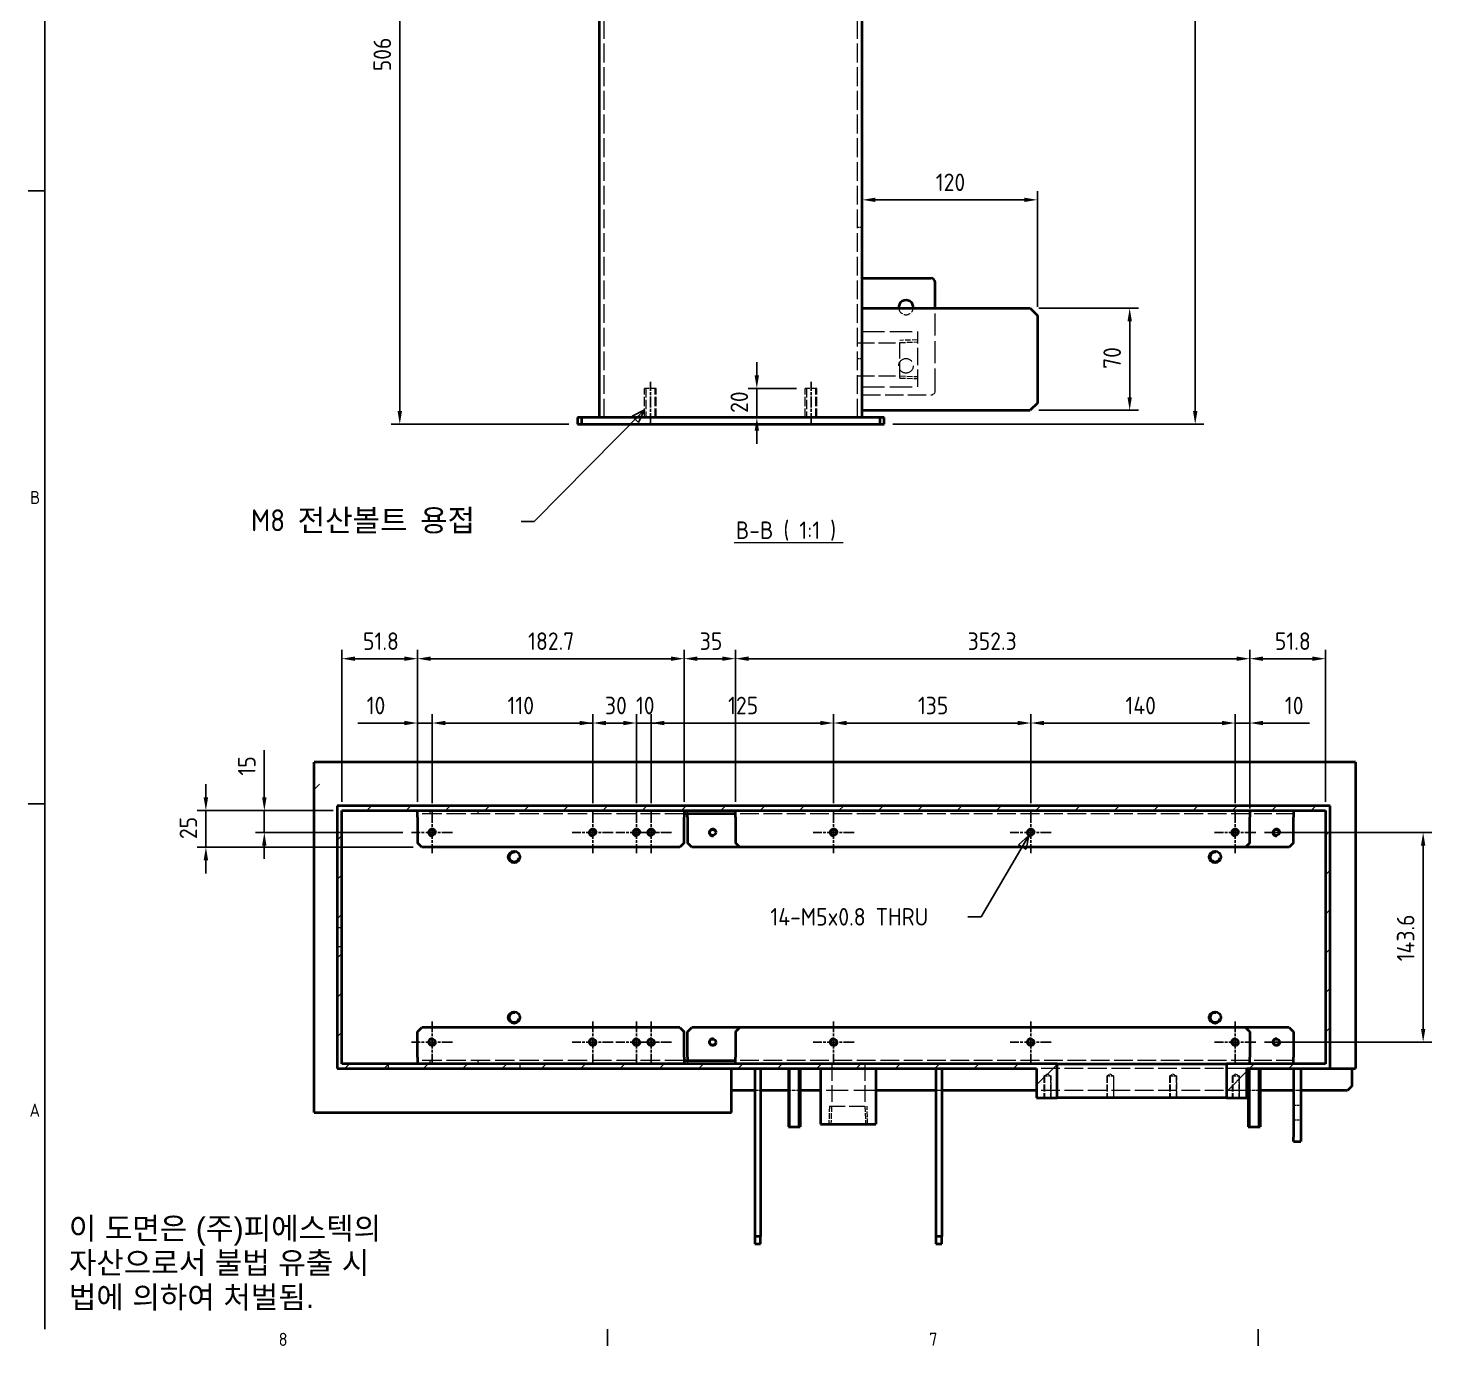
# Model space of a CAD drawing. Header units: millimetres. Extents: x 0 to 3564, y 0 to 2520.
# Drawn here: x 49 to 1010, y 49 to 952 of the extents above; entities that cross this region are included whole.
import ezdxf

# ---------------------------------------------------------------- set-up
doc = ezdxf.new("R2010")
doc.units = ezdxf.units.MM
doc.header["$LTSCALE"] = 6
doc.linetypes.add('CHAIN', pattern=[0.3543, 0.2362, -0.0295, 0.0591, -0.0295])
doc.linetypes.add('DASHED', pattern=[0.2067, 0.1654, -0.0413])
doc.layers.get('0').update_dxf_attribs({"color": 3, "lineweight": 25})
for name, color, linetype, lineweight in [('가려진 것(ISO)', 2, 'DASHED', 18), ('가시적인 것(ISO)', 3, 'Continuous', 40), ('가시적인 좁은 것(ISO)', 3, 'Continuous', 35), ('경계(ISO)', 7, 'Continuous', 25), ('기호(ISO)', 5, 'Continuous', 25), ('중심 표식(ISO)', 1, 'Continuous', 25), ('중심선(ISO)', 1, 'Continuous', 25), ('치수(ISO)', 2, 'Continuous', 25), ('해치(ISO)', 7, 'Continuous', 18)]:
    doc.layers.add(name, color=color, linetype=linetype, lineweight=lineweight)
doc.styles.add('문자 텍스트_PSTEK_POSCO', font='isocp.shx')
doc.styles.add('치수 텍스트_PSTEK_POSCO', font='isocp.shx')
doc.styles.add('텍스트 스타일520', font='isocp.shx')
doc.dimstyles.new('치수_PSTEK_POSCO', dxfattribs={"dimscale": 6, "dimtxt": 2, "dimasz": 1.5, "dimexe": 1, "dimexo": 1, "dimgap": 1, "dimtad": 1, "dimrnd": 1e-08, "dimdsep": 46, "dimtxsty": '치수 텍스트_PSTEK_POSCO', "dimcen": 0.09, "dimdle": 10, "dimclrd": 7, "dimclre": 7, "dimclrt": 2, "dimadec": 1, "dimazin": 2, "dimtfac": 1, "dimtmove": 0, "dimatfit": 3, "dimldrblk": 'Filled-2', "dimfxl": 0, "dimtolj": 1, "dimlwd": -1, "dimlwe": -1, "dimarcsym": 0})
doc.dimstyles.new('치수_PSTEK_POSCO$7', dxfattribs={"dimscale": 6, "dimtxt": 2, "dimasz": 1.5, "dimexe": 1, "dimexo": 1, "dimgap": 1, "dimtad": 1, "dimrnd": 1e-08, "dimdsep": 46, "dimtxsty": '치수 텍스트_PSTEK_POSCO', "dimcen": 0.09, "dimdle": 10, "dimclrd": 7, "dimclre": 7, "dimclrt": 2, "dimadec": 1, "dimazin": 2, "dimtfac": 1, "dimtmove": 0, "dimatfit": 3, "dimldrblk": 'Filled-2', "dimfxl": 0, "dimtolj": 1, "dimlwd": -1, "dimlwe": -1, "dimarcsym": 0})

# ---------------------------------------------------------------- blocks, each defined once
blk = doc.blocks.new('경계 Default Border')
at = {"layer": '경계(ISO)'}
for p, q in [((10, 140), (8.1, 140)), ((10, 70), (8.1, 70)), ((74.25, 10), (74.25, 8.1)), ((148.5, 10), (148.5, 8.1))]:
    blk.add_line(p, q, dxfattribs=at)
at = {"layer": '경계(ISO)', "flags": 128}
blk.add_lwpolyline([(10, 10), (10, 410)], dxfattribs=at)
at = {"layer": '경계(ISO)', "color": 2, "char_height": 1.5, "attachment_point": 7, "style": '문자 텍스트_PSTEK_POSCO'}
for s, insert in [('B', (8.34, 104.24)), ('A', (8.26, 34.25)), ('8', (36.7, 8.09)), ('7', (110.95, 8.1))]:
    blk.add_mtext(s, dxfattribs=dict(at, insert=insert))
blk = doc.blocks.new('*D54')
at = {"layer": 'Defpoints', "color": 0}
for p in [(619.85, 833.88), (739.85, 833.88), (739.85, 754.65)]:
    blk.add_point(p, dxfattribs=at)
at = {"layer": '치수(ISO)', "color": 7}
for p, q in [((739.85, 760.65), (739.85, 839.88)), ((628.85, 833.88), (730.85, 833.88))]:
    blk.add_line(p, q, dxfattribs=at)
for points in [[(628.85, 835.38), (628.85, 832.38), (619.85, 833.88)], [(730.85, 835.38), (730.85, 832.38), (739.85, 833.88)]]:
    blk.add_solid(points, dxfattribs=at)
at = {"layer": '치수(ISO)', "color": 2, "insert": (670.24, 845.89), "char_height": 12, "attachment_point": 4, "style": '치수 텍스트_PSTEK_POSCO'}
blk.add_mtext('\\A1;120', dxfattribs=at)
blk = doc.blocks.new('Filled-2')
at = {"color": 0}
for p, q in [((0, 0), (-1, 0.33)), ((-1, 0.33), (-1, -0.33)), ((-1, 0), (0, 0)), ((-1, -0.33), (0, 0))]:
    blk.add_line(p, q, dxfattribs=at)
at = {"color": 0, "flags": 128}
blk.add_lwpolyline([(-1, -0.33), (0, 0)], dxfattribs=at)
at = {"color": 0}
blk.add_solid([(-1, -0.33), (0, 0), (-1, 0.33), (-1, -0.33)], dxfattribs=at)
blk = doc.blocks.new('*D55')
at = {"layer": 'Defpoints', "color": 0}
for p in [(734.85, 759.65), (734.85, 689.65), (803.04, 689.65)]:
    blk.add_point(p, dxfattribs=at)
at = {"layer": '치수(ISO)', "color": 7}
for p, q in [((740.85, 759.65), (809.04, 759.65)), ((803.04, 750.65), (803.04, 698.65)), ((740.85, 689.65), (809.04, 689.65))]:
    blk.add_line(p, q, dxfattribs=at)
for points in [[(801.54, 750.65), (804.54, 750.65), (803.04, 759.65)], [(801.54, 698.65), (804.54, 698.65), (803.04, 689.65)]]:
    blk.add_solid(points, dxfattribs=at)
at = {"layer": '치수(ISO)', "color": 2, "insert": (791.04, 718.04), "char_height": 12, "attachment_point": 4, "rotation": 90, "style": '치수 텍스트_PSTEK_POSCO'}
blk.add_mtext('\\A1;70', dxfattribs=at)
blk = doc.blocks.new('*D87')
at = {"layer": 'Defpoints', "color": 0}
for p in [(649.85, 1690.15), (847.92, 1690.15), (634.85, 680.15)]:
    blk.add_point(p, dxfattribs=at)
at = {"layer": '치수(ISO)', "color": 7}
for p, q in [((655.85, 1690.15), (853.92, 1690.15)), ((847.92, 689.15), (847.92, 1681.15)), ((640.85, 680.15), (853.92, 680.15))]:
    blk.add_line(p, q, dxfattribs=at)
for points in [[(846.42, 1681.15), (849.42, 1681.15), (847.92, 1690.15)], [(846.42, 689.15), (849.42, 689.15), (847.92, 680.15)]]:
    blk.add_solid(points, dxfattribs=at)
at = {"layer": '치수(ISO)', "color": 2, "insert": (835.92, 1172.54), "char_height": 12, "attachment_point": 4, "rotation": 90, "style": '치수 텍스트_PSTEK_POSCO'}
blk.add_mtext('\\A1;1010', dxfattribs=at)
blk = doc.blocks.new('*D109')
at = {"layer": 'Defpoints', "color": 0}
for p in [(303.16, 1186.15), (409.85, 1186.15), (424.85, 680.15)]:
    blk.add_point(p, dxfattribs=at)
at = {"layer": '치수(ISO)', "color": 7}
for p, q in [((403.85, 1186.15), (297.16, 1186.15)), ((303.16, 689.15), (303.16, 1177.15)), ((418.85, 680.15), (297.16, 680.15))]:
    blk.add_line(p, q, dxfattribs=at)
for points in [[(301.66, 1177.15), (304.66, 1177.15), (303.16, 1186.15)], [(301.66, 689.15), (304.66, 689.15), (303.16, 680.15)]]:
    blk.add_solid(points, dxfattribs=at)
at = {"layer": '치수(ISO)', "color": 2, "insert": (291.16, 921.99), "char_height": 12, "attachment_point": 4, "rotation": 90, "style": '치수 텍스트_PSTEK_POSCO'}
blk.add_mtext('\\A1;506', dxfattribs=at)
blk = doc.blocks.new('*D118')
at = {"layer": 'Defpoints', "color": 0}
for p in [(315.29, 519.46), (263.49, 415.37), (315.29, 415.37)]:
    blk.add_point(p, dxfattribs=at)
at = {"layer": '치수(ISO)', "color": 7}
for p, q in [((263.49, 421.37), (263.49, 525.46)), ((272.49, 519.46), (306.29, 519.46)), ((315.29, 421.37), (315.29, 525.46))]:
    blk.add_line(p, q, dxfattribs=at)
for points in [[(272.49, 520.96), (272.49, 517.96), (263.49, 519.46)], [(306.29, 520.96), (306.29, 517.96), (315.29, 519.46)]]:
    blk.add_solid(points, dxfattribs=at)
at = {"layer": '치수(ISO)', "color": 2, "insert": (277.99, 531.46), "char_height": 12, "attachment_point": 4, "style": '치수 텍스트_PSTEK_POSCO'}
blk.add_mtext('\\A1;51.8', dxfattribs=at)
blk = doc.blocks.new('*D119')
at = {"layer": 'Defpoints', "color": 0}
for p in [(325.29, 475.37), (315.29, 415.37), (325.29, 414.44)]:
    blk.add_point(p, dxfattribs=at)
at = {"layer": '치수(ISO)', "color": 7}
for p, q in [((315.29, 421.37), (315.29, 481.37)), ((325.29, 420.44), (325.29, 481.37)), ((306.29, 475.37), (274.48, 475.37)), ((325.29, 475.37), (315.29, 475.37)), ((334.29, 475.37), (343.29, 475.37))]:
    blk.add_line(p, q, dxfattribs=at)
for points in [[(306.29, 476.87), (306.29, 473.87), (315.29, 475.37)], [(334.29, 476.87), (334.29, 473.87), (325.29, 475.37)]]:
    blk.add_solid(points, dxfattribs=at)
at = {"layer": '치수(ISO)', "color": 2, "insert": (280.48, 487.37), "char_height": 12, "attachment_point": 4, "style": '치수 텍스트_PSTEK_POSCO'}
blk.add_mtext('\\A1;10', dxfattribs=at)
blk = doc.blocks.new('*D120')
at = {"layer": 'Defpoints', "color": 0}
for p in [(435.29, 475.37), (325.29, 414.44), (435.29, 414.44)]:
    blk.add_point(p, dxfattribs=at)
at = {"layer": '치수(ISO)', "color": 7}
for p, q in [((325.29, 420.44), (325.29, 481.37)), ((435.29, 420.44), (435.29, 481.37)), ((334.29, 475.37), (426.29, 475.37))]:
    blk.add_line(p, q, dxfattribs=at)
for points in [[(334.29, 476.87), (334.29, 473.87), (325.29, 475.37)], [(426.29, 476.87), (426.29, 473.87), (435.29, 475.37)]]:
    blk.add_solid(points, dxfattribs=at)
at = {"layer": '치수(ISO)', "color": 2, "insert": (376.94, 487.37), "char_height": 12, "attachment_point": 4, "style": '치수 텍스트_PSTEK_POSCO'}
blk.add_mtext('\\A1;110', dxfattribs=at)
blk = doc.blocks.new('*D121')
at = {"layer": 'Defpoints', "color": 0}
for p in [(465.29, 475.37), (435.29, 414.44), (465.29, 414.44)]:
    blk.add_point(p, dxfattribs=at)
at = {"layer": '치수(ISO)', "color": 7}
for p, q in [((435.29, 420.44), (435.29, 481.37)), ((465.29, 420.44), (465.29, 481.37)), ((426.29, 475.37), (417.29, 475.37)), ((435.29, 475.37), (426.29, 475.37)), ((444.29, 475.37), (453.29, 475.37)), ((456.29, 475.37), (447.29, 475.37)), ((465.29, 475.37), (474.29, 475.37)), ((474.29, 475.37), (483.29, 475.37))]:
    blk.add_line(p, q, dxfattribs=at)
for points in [[(444.29, 476.87), (444.29, 473.87), (435.29, 475.37)], [(456.29, 476.87), (456.29, 473.87), (465.29, 475.37)]]:
    blk.add_solid(points, dxfattribs=at)
at = {"layer": '치수(ISO)', "color": 2, "insert": (443.68, 487.37), "char_height": 12, "attachment_point": 4, "style": '치수 텍스트_PSTEK_POSCO'}
blk.add_mtext('\\A1;30', dxfattribs=at)
blk = doc.blocks.new('*D122')
at = {"layer": 'Defpoints', "color": 0}
for p in [(475.29, 475.37), (465.29, 414.44), (475.29, 414.44)]:
    blk.add_point(p, dxfattribs=at)
at = {"layer": '치수(ISO)', "color": 7}
for p, q in [((465.29, 420.44), (465.29, 481.37)), ((475.29, 420.44), (475.29, 481.37)), ((456.29, 475.37), (447.29, 475.37)), ((465.29, 475.37), (475.29, 475.37)), ((484.29, 475.37), (493.29, 475.37))]:
    blk.add_line(p, q, dxfattribs=at)
for points in [[(456.29, 476.87), (456.29, 473.87), (465.29, 475.37)], [(484.29, 476.87), (484.29, 473.87), (475.29, 475.37)]]:
    blk.add_solid(points, dxfattribs=at)
at = {"layer": '치수(ISO)', "color": 2, "insert": (464.88, 487.37), "char_height": 12, "attachment_point": 4, "style": '치수 텍스트_PSTEK_POSCO'}
blk.add_mtext('\\A1;10', dxfattribs=at)
blk = doc.blocks.new('*D123')
at = {"layer": 'Defpoints', "color": 0}
for p in [(600.29, 475.37), (475.29, 414.44), (600.29, 414.44)]:
    blk.add_point(p, dxfattribs=at)
at = {"layer": '치수(ISO)', "color": 7}
for p, q in [((475.29, 420.44), (475.29, 481.37)), ((600.29, 420.44), (600.29, 481.37)), ((484.29, 475.37), (591.29, 475.37))]:
    blk.add_line(p, q, dxfattribs=at)
for points in [[(484.29, 476.87), (484.29, 473.87), (475.29, 475.37)], [(591.29, 476.87), (591.29, 473.87), (600.29, 475.37)]]:
    blk.add_solid(points, dxfattribs=at)
at = {"layer": '치수(ISO)', "color": 2, "insert": (528, 487.38), "char_height": 12, "attachment_point": 4, "style": '치수 텍스트_PSTEK_POSCO'}
blk.add_mtext('\\A1;125', dxfattribs=at)
blk = doc.blocks.new('*D124')
at = {"layer": 'Defpoints', "color": 0}
for p in [(735.29, 475.37), (600.29, 414.44), (735.29, 414.44)]:
    blk.add_point(p, dxfattribs=at)
at = {"layer": '치수(ISO)', "color": 7}
for p, q in [((600.29, 420.44), (600.29, 481.37)), ((735.29, 420.44), (735.29, 481.37)), ((609.29, 475.37), (726.29, 475.37))]:
    blk.add_line(p, q, dxfattribs=at)
for points in [[(609.29, 476.87), (609.29, 473.87), (600.29, 475.37)], [(726.29, 476.87), (726.29, 473.87), (735.29, 475.37)]]:
    blk.add_solid(points, dxfattribs=at)
at = {"layer": '치수(ISO)', "color": 2, "insert": (658, 487.37), "char_height": 12, "attachment_point": 4, "style": '치수 텍스트_PSTEK_POSCO'}
blk.add_mtext('\\A1;135', dxfattribs=at)
blk = doc.blocks.new('*D125')
at = {"layer": 'Defpoints', "color": 0}
for p in [(875.29, 475.37), (735.29, 414.44), (875.29, 414.44)]:
    blk.add_point(p, dxfattribs=at)
at = {"layer": '치수(ISO)', "color": 7}
for p, q in [((735.29, 420.44), (735.29, 481.37)), ((875.29, 420.44), (875.29, 481.37)), ((744.29, 475.37), (866.29, 475.37))]:
    blk.add_line(p, q, dxfattribs=at)
for points in [[(744.29, 476.87), (744.29, 473.87), (735.29, 475.37)], [(866.29, 476.87), (866.29, 473.87), (875.29, 475.37)]]:
    blk.add_solid(points, dxfattribs=at)
at = {"layer": '치수(ISO)', "color": 2, "insert": (800.14, 487.37), "char_height": 12, "attachment_point": 4, "style": '치수 텍스트_PSTEK_POSCO'}
blk.add_mtext('\\A1;140', dxfattribs=at)
blk = doc.blocks.new('*D126')
at = {"layer": 'Defpoints', "color": 0}
for p in [(885.29, 475.37), (875.29, 414.44), (885.29, 410.77)]:
    blk.add_point(p, dxfattribs=at)
at = {"layer": '치수(ISO)', "color": 7}
for p, q in [((875.29, 420.44), (875.29, 481.37)), ((885.29, 416.77), (885.29, 481.37)), ((866.29, 475.37), (857.29, 475.37)), ((875.29, 475.37), (885.29, 475.37)), ((894.29, 475.37), (926.1, 475.37))]:
    blk.add_line(p, q, dxfattribs=at)
for points in [[(866.29, 476.87), (866.29, 473.87), (875.29, 475.37)], [(894.29, 476.87), (894.29, 473.87), (885.29, 475.37)]]:
    blk.add_solid(points, dxfattribs=at)
at = {"layer": '치수(ISO)', "color": 2, "insert": (909.29, 487.37), "char_height": 12, "attachment_point": 4, "style": '치수 텍스트_PSTEK_POSCO'}
blk.add_mtext('\\A1;10', dxfattribs=at)
blk = doc.blocks.new('*D127')
at = {"layer": 'Defpoints', "color": 0}
for p in [(937.09, 519.46), (937.09, 415.37), (885.29, 410.77)]:
    blk.add_point(p, dxfattribs=at)
at = {"layer": '치수(ISO)', "color": 7}
for p, q in [((885.29, 416.77), (885.29, 525.46)), ((894.29, 519.46), (928.09, 519.46)), ((937.09, 421.37), (937.09, 525.46))]:
    blk.add_line(p, q, dxfattribs=at)
for points in [[(894.29, 520.96), (894.29, 517.96), (885.29, 519.46)], [(928.09, 520.96), (928.09, 517.96), (937.09, 519.46)]]:
    blk.add_solid(points, dxfattribs=at)
at = {"layer": '치수(ISO)', "color": 2, "insert": (902.48, 531.46), "char_height": 12, "attachment_point": 4, "style": '치수 텍스트_PSTEK_POSCO'}
blk.add_mtext('\\A1;51.8', dxfattribs=at)
blk = doc.blocks.new('*D128')
at = {"layer": 'Defpoints', "color": 0}
for p in [(263.49, 415.37), (210.39, 400.37), (311.22, 400.37)]:
    blk.add_point(p, dxfattribs=at)
at = {"layer": '치수(ISO)', "color": 7}
for p, q in [((210.39, 424.37), (210.39, 456.67)), ((257.49, 415.37), (204.39, 415.37)), ((210.39, 400.37), (210.39, 415.37)), ((305.22, 400.37), (204.39, 400.37)), ((210.39, 391.37), (210.39, 382.37))]:
    blk.add_line(p, q, dxfattribs=at)
for points in [[(208.89, 424.37), (211.89, 424.37), (210.39, 415.37)], [(208.89, 391.37), (211.89, 391.37), (210.39, 400.37)]]:
    blk.add_solid(points, dxfattribs=at)
at = {"layer": '치수(ISO)', "color": 2, "insert": (198.39, 439.37), "char_height": 12, "attachment_point": 4, "rotation": 90, "style": '치수 텍스트_PSTEK_POSCO'}
blk.add_mtext('\\A1;15', dxfattribs=at)
blk = doc.blocks.new('*D129')
at = {"layer": 'Defpoints', "color": 0}
for p in [(263.49, 415.37), (170.37, 390.37), (318.29, 390.37)]:
    blk.add_point(p, dxfattribs=at)
at = {"layer": '치수(ISO)', "color": 7}
for p, q in [((170.37, 424.37), (170.37, 433.37)), ((257.49, 415.37), (164.37, 415.37)), ((170.37, 415.37), (170.37, 390.37)), ((312.29, 390.37), (164.37, 390.37)), ((170.37, 381.37), (170.37, 372.37))]:
    blk.add_line(p, q, dxfattribs=at)
for points in [[(168.87, 424.37), (171.87, 424.37), (170.37, 415.37)], [(168.87, 381.37), (171.87, 381.37), (170.37, 390.37)]]:
    blk.add_solid(points, dxfattribs=at)
at = {"layer": '치수(ISO)', "color": 2, "insert": (158.37, 395.87), "char_height": 12, "attachment_point": 4, "rotation": 90, "style": '치수 텍스트_PSTEK_POSCO'}
blk.add_mtext('\\A1;25', dxfattribs=at)
blk = doc.blocks.new('*D135')
at = {"layer": 'Defpoints', "color": 0}
for p in [(547.68, 704.65), (580.85, 704.65), (580.85, 684.65)]:
    blk.add_point(p, dxfattribs=at)
at = {"layer": '치수(ISO)', "color": 7}
for p, q in [((547.68, 713.65), (547.68, 722.65)), ((574.85, 704.65), (541.68, 704.65)), ((547.68, 684.65), (547.68, 704.65)), ((574.85, 684.65), (541.68, 684.65)), ((547.68, 675.65), (547.68, 666.65))]:
    blk.add_line(p, q, dxfattribs=at)
for points in [[(546.18, 713.65), (549.18, 713.65), (547.68, 704.65)], [(546.18, 675.65), (549.18, 675.65), (547.68, 684.65)]]:
    blk.add_solid(points, dxfattribs=at)
at = {"layer": '치수(ISO)', "color": 2, "insert": (535.68, 687.89), "char_height": 12, "attachment_point": 4, "rotation": 90, "style": '치수 텍스트_PSTEK_POSCO'}
blk.add_mtext('\\A1;20', dxfattribs=at)
blk = doc.blocks.new('*D154')
at = {"layer": 'Defpoints', "color": 0}
for p in [(497.99, 519.46), (315.29, 415.37), (497.99, 415.37)]:
    blk.add_point(p, dxfattribs=at)
at = {"layer": '치수(ISO)', "color": 7}
for p, q in [((315.29, 421.37), (315.29, 525.46)), ((324.29, 519.46), (488.99, 519.46)), ((497.99, 421.37), (497.99, 525.46))]:
    blk.add_line(p, q, dxfattribs=at)
for points in [[(324.29, 520.96), (324.29, 517.96), (315.29, 519.46)], [(488.99, 520.96), (488.99, 517.96), (497.99, 519.46)]]:
    blk.add_solid(points, dxfattribs=at)
at = {"layer": '치수(ISO)', "color": 2, "insert": (391.04, 531.46), "char_height": 12, "attachment_point": 4, "style": '치수 텍스트_PSTEK_POSCO'}
blk.add_mtext('\\A1;182.7', dxfattribs=at)
blk = doc.blocks.new('*D155')
at = {"layer": 'Defpoints', "color": 0}
for p in [(532.99, 519.46), (497.99, 415.37), (532.99, 415.37)]:
    blk.add_point(p, dxfattribs=at)
at = {"layer": '치수(ISO)', "color": 7}
for p, q in [((497.99, 421.37), (497.99, 525.46)), ((506.99, 519.46), (523.99, 519.46)), ((532.99, 421.37), (532.99, 525.46))]:
    blk.add_line(p, q, dxfattribs=at)
for points in [[(506.99, 520.96), (506.99, 517.96), (497.99, 519.46)], [(523.99, 520.96), (523.99, 517.96), (532.99, 519.46)]]:
    blk.add_solid(points, dxfattribs=at)
at = {"layer": '치수(ISO)', "color": 2, "insert": (508.64, 531.46), "char_height": 12, "attachment_point": 4, "style": '치수 텍스트_PSTEK_POSCO'}
blk.add_mtext('\\A1;35', dxfattribs=at)
blk = doc.blocks.new('*D156')
at = {"layer": 'Defpoints', "color": 0}
for p in [(885.29, 519.46), (532.99, 415.37), (885.29, 415.37)]:
    blk.add_point(p, dxfattribs=at)
at = {"layer": '치수(ISO)', "color": 7}
for p, q in [((532.99, 421.37), (532.99, 525.46)), ((541.99, 519.46), (876.29, 519.46)), ((885.29, 421.37), (885.29, 525.46))]:
    blk.add_line(p, q, dxfattribs=at)
for points in [[(541.99, 520.96), (541.99, 517.96), (532.99, 519.46)], [(876.29, 520.96), (876.29, 517.96), (885.29, 519.46)]]:
    blk.add_solid(points, dxfattribs=at)
at = {"layer": '치수(ISO)', "color": 2, "insert": (692.09, 531.46), "char_height": 12, "attachment_point": 4, "style": '치수 텍스트_PSTEK_POSCO'}
blk.add_mtext('\\A1;352.3', dxfattribs=at)
blk = doc.blocks.new('*D157')
at = {"layer": 'Defpoints', "color": 0}
for p in [(889.35, 400.37), (889.35, 256.77), (1004.02, 256.77)]:
    blk.add_point(p, dxfattribs=at)
at = {"layer": '치수(ISO)', "color": 7}
for p, q in [((895.35, 400.37), (1010.02, 400.37)), ((1004.02, 391.37), (1004.02, 265.77)), ((895.35, 256.77), (1010.02, 256.77))]:
    blk.add_line(p, q, dxfattribs=at)
for points in [[(1002.52, 391.37), (1005.52, 391.37), (1004.02, 400.37)], [(1002.52, 265.77), (1005.52, 265.77), (1004.02, 256.77)]]:
    blk.add_solid(points, dxfattribs=at)
at = {"layer": '치수(ISO)', "color": 2, "insert": (992.02, 312.08), "char_height": 12, "attachment_point": 4, "rotation": 90, "style": '치수 텍스트_PSTEK_POSCO'}
blk.add_mtext('\\A1;143.6', dxfattribs=at)

msp = doc.modelspace()

# ---------------------------------------------------------------- hatches: boundary and pattern name
at = {"layer": '해치(ISO)'}
h = msp.add_hatch(dxfattribs=at)
h.set_pattern_fill('ANSI31', color=256, scale=152.4, style=0)
h.set_pattern_definition([(45, (0, 0), (-13.4704, 13.4704), [])])
h.paths.add_polyline_path([(940.2873, 418.5741), (260.2873, 418.5741), (260.2873, 238.5741), (739.2873, 238.5741), (739.2873, 218.5741), (753.2873, 218.5741), (753.2873, 241.7741), (263.4873, 241.7741), (263.4873, 415.3741), (937.0873, 415.3741), (937.0873, 241.7741), (869.2873, 241.7741), (869.2873, 218.5741), (883.2873, 218.5741), (883.2873, 238.5741), (940.2873, 238.5741)])

# ---------------------------------------------------------------- linework, layer by layer
at = {"layer": '가려진 것(ISO)', "ltscale": 13.076715}
for p, q in [((443.0468, 684.6457), (443.0468, 1690.1457)), ((616.6468, 684.6457), (616.6468, 1690.1457))]:
    msp.add_line(p, q, dxfattribs=at)
at = {"layer": '가려진 것(ISO)', "ltscale": 1.015738}
for p, q in [((616.6468, 815.1457), (619.8468, 815.1457)), ((616.6468, 725.1457), (619.8468, 725.1457)), ((263.4873, 335.0741), (260.2873, 335.0741)), ((263.4873, 322.0741), (260.2873, 322.0741)), ((295.2873, 241.7741), (295.2873, 238.5741)), ((385.2873, 241.7741), (385.2873, 238.5741))]:
    msp.add_line(p, q, dxfattribs=at)
at = {"layer": '가려진 것(ISO)', "ltscale": 15.185722}
msp.add_line((669.8468, 703.1457), (669.8468, 759.6457), dxfattribs=at)
at = {"layer": '가려진 것(ISO)', "ltscale": 15.320109}
for p, q in [((619.8468, 743.6457), (657.8468, 743.6457)), ((619.8468, 705.6457), (657.8468, 705.6457)), ((629.2873, 223.5741), (591.2873, 223.5741))]:
    msp.add_line(p, q, dxfattribs=at)
at = {"layer": '가려진 것(ISO)', "ltscale": 12.032386}
msp.add_line((657.8468, 705.6457), (657.8468, 743.6457), dxfattribs=at)
at = {"layer": '가려진 것(ISO)', "ltscale": 11.675536}
for p, q in [((616.6468, 735.9612), (645.6068, 735.9612)), ((616.6468, 713.3302), (645.6068, 713.3302)), ((598.9718, 241.7741), (598.9718, 212.8141)), ((621.6028, 241.7741), (621.6028, 212.8141))]:
    msp.add_line(p, q, dxfattribs=at)
at = {"layer": '가려진 것(ISO)', "ltscale": 3.887378}
for p, q in [((657.8468, 737.9308), (645.6068, 737.5483)), ((645.6068, 736.0962), (657.8468, 736.4787)), ((645.6068, 713.1952), (657.8468, 712.8127)), ((645.6068, 711.7431), (657.8468, 711.3606)), ((597.3847, 212.8141), (597.0022, 200.5741)), ((598.8368, 212.8141), (598.4543, 200.5741)), ((621.7378, 212.8141), (622.1203, 200.5741)), ((623.5724, 200.5741), (623.1899, 212.8141))]:
    msp.add_line(p, q, dxfattribs=at)
at = {"layer": '가려진 것(ISO)', "ltscale": 10.894704}
for p, q in [((645.6068, 711.7431), (645.6068, 737.5483)), ((597.3847, 212.8141), (623.1899, 212.8141))]:
    msp.add_line(p, q, dxfattribs=at)
at = {"layer": '가려진 것(ISO)', "ltscale": 3.989087}
for p, q in [((478.8468, 704.6457), (470.8468, 704.6457)), ((588.8468, 704.6457), (580.8468, 704.6457))]:
    msp.add_line(p, q, dxfattribs=at)
at = {"layer": '가려진 것(ISO)', "ltscale": 6.348889}
for p, q in [((470.8468, 684.6457), (470.8468, 704.6457)), ((471.5908, 704.6457), (471.5908, 684.6457)), ((478.1028, 684.6457), (478.1028, 704.6457)), ((478.8468, 684.6457), (478.8468, 704.6457)), ((580.8468, 684.6457), (580.8468, 704.6457)), ((581.5908, 704.6457), (581.5908, 684.6457)), ((588.1028, 684.6457), (588.1028, 704.6457)), ((588.8468, 684.6457), (588.8468, 704.6457))]:
    msp.add_line(p, q, dxfattribs=at)
at = {"layer": '가려진 것(ISO)', "ltscale": 12.632371}
msp.add_line((619.8468, 700.1457), (666.8468, 700.1457), dxfattribs=at)
at = {"layer": '가려진 것(ISO)', "ltscale": 1.346724}
msp.add_line((245.2873, 430.5741), (248.2873, 433.5741), dxfattribs=at)
at = {"layer": '가려진 것(ISO)', "ltscale": 0.730034}
for p, q in [((323.674, 415.3741), (323.674, 413.0741)), ((356.9005, 413.0741), (356.9005, 415.3741)), ((323.674, 244.0741), (323.674, 241.7741)), ((356.9005, 241.7741), (356.9005, 244.0741))]:
    msp.add_line(p, q, dxfattribs=at)
at = {"layer": '가려진 것(ISO)', "ltscale": 1.529088}
for p, q in [((500.2873, 413.0741), (500.2873, 415.3741)), ((500.2873, 244.0741), (500.2873, 241.7741))]:
    msp.add_line(p, q, dxfattribs=at)
at = {"layer": '가려진 것(ISO)', "ltscale": 13.392268}
for p, q in [((497.9873, 413.0741), (315.2873, 413.0741)), ((497.9873, 244.0741), (315.2873, 244.0741))]:
    msp.add_line(p, q, dxfattribs=at)
at = {"layer": '가려진 것(ISO)', "ltscale": 12.91214}
for p, q in [((885.2873, 413.0741), (532.9873, 413.0741)), ((885.2873, 244.0741), (532.9873, 244.0741))]:
    msp.add_line(p, q, dxfattribs=at)
at = {"layer": '가려진 것(ISO)', "ltscale": 12.094824}
for p, q in [((915.2873, 413.0741), (885.2873, 413.0741)), ((915.2873, 244.0741), (885.2873, 244.0741))]:
    msp.add_line(p, q, dxfattribs=at)
at = {"layer": '가려진 것(ISO)', "ltscale": 12.901145}
for p, q in [((883.2873, 238.5741), (739.2873, 238.5741)), ((883.2873, 223.5741), (739.2873, 223.5741))]:
    msp.add_line(p, q, dxfattribs=at)
at = {"layer": '가려진 것(ISO)', "ltscale": 4.761642}
for p, q in [((744.2873, 233.5741), (744.2873, 218.5741)), ((744.7203, 233.5741), (744.7203, 218.5741)), ((748.8543, 233.5741), (748.8543, 218.5741)), ((749.2873, 218.5741), (749.2873, 233.5741)), ((787.2873, 233.5741), (787.2873, 218.5741)), ((787.7203, 233.5741), (787.7203, 218.5741)), ((791.8543, 233.5741), (791.8543, 218.5741)), ((792.2873, 218.5741), (792.2873, 233.5741)), ((830.2873, 233.5741), (830.2873, 218.5741)), ((830.7203, 233.5741), (830.7203, 218.5741)), ((834.8543, 233.5741), (834.8543, 218.5741)), ((835.2873, 218.5741), (835.2873, 233.5741)), ((873.2873, 233.5741), (873.2873, 218.5741)), ((873.7203, 233.5741), (873.7203, 218.5741)), ((877.8543, 233.5741), (877.8543, 218.5741)), ((878.2873, 218.5741), (878.2873, 233.5741))]:
    msp.add_line(p, q, dxfattribs=at)
at = {"layer": '가려진 것(ISO)', "ltscale": 2.493142}
for p, q in [((744.2873, 233.5741), (749.2873, 233.5741)), ((787.2873, 233.5741), (792.2873, 233.5741)), ((830.2873, 233.5741), (835.2873, 233.5741)), ((873.2873, 233.5741), (878.2873, 233.5741))]:
    msp.add_line(p, q, dxfattribs=at)
at = {"layer": '가려진 것(ISO)', "ltscale": 0.765408}
for p, q in [((746.7873, 234.8161), (744.7203, 233.5741)), ((746.7873, 234.8161), (748.8543, 233.5741)), ((789.7873, 234.8161), (787.7203, 233.5741)), ((789.7873, 234.8161), (791.8543, 233.5741)), ((832.7873, 234.8161), (830.7203, 233.5741)), ((832.7873, 234.8161), (834.8543, 233.5741)), ((875.7873, 234.8161), (873.7203, 233.5741)), ((875.7873, 234.8161), (877.8543, 233.5741))]:
    msp.add_line(p, q, dxfattribs=at)
at = {"layer": '가려진 것(ISO)', "ltscale": 1.269698}
for p, q in [((550.2873, 223.5741), (546.2873, 223.5741)), ((674.2873, 223.5741), (670.2873, 223.5741))]:
    msp.add_line(p, q, dxfattribs=at)
at = {"layer": '가려진 것(ISO)', "ltscale": 2.539495}
for p, q in [((577.2873, 223.5741), (569.2873, 223.5741)), ((892.2873, 223.5741), (884.2873, 223.5741))]:
    msp.add_line(p, q, dxfattribs=at)
at = {"layer": '가려진 것(ISO)', "ltscale": 1.587147}
for p, q in [((920.2873, 223.5741), (915.2873, 223.5741)), ((915.2873, 213.5741), (920.2873, 213.5741)), ((915.2873, 203.5741), (920.2873, 203.5741))]:
    msp.add_line(p, q, dxfattribs=at)
at = {"layer": '가려진 것(ISO)', "ltscale": 12.665669}
msp.add_circle((649.8468, 720.1457), 5, dxfattribs=at)
at = {"layer": '가려진 것(ISO)', "ltscale": 4.668403}
msp.add_arc((649.8468, 760.1457), 5, 185.7391705, 354.2608295, dxfattribs=at)
at = {"layer": '가려진 것(ISO)', "ltscale": 1.495845}
msp.add_arc((666.8468, 703.1457), 3, 270, 0, dxfattribs=at)
at = {"layer": '가시적인 것(ISO)'}
for p, q in [((439.8468, 684.6457), (439.8468, 1180.1457)), ((619.8468, 684.6457), (619.8468, 1180.1457)), ((619.8468, 780.1457), (666.8468, 780.1457)), ((669.8468, 759.6457), (669.8468, 777.1457)), ((619.8468, 759.6457), (734.8468, 759.6457)), ((734.8468, 759.6457), (739.8468, 754.6457)), ((739.8468, 754.6457), (739.8468, 694.6457)), ((739.8468, 694.6457), (734.8468, 689.6457)), ((427.8468, 684.6457), (424.8468, 684.6457)), ((424.8468, 684.6457), (424.8468, 680.1457)), ((427.8468, 680.1457), (427.8468, 684.6457)), ((631.8468, 684.6457), (427.8468, 684.6457)), ((619.8468, 689.6457), (734.8468, 689.6457)), ((634.8468, 684.6457), (631.8468, 684.6457)), ((631.8468, 684.6457), (631.8468, 680.1457)), ((634.8468, 680.1457), (634.8468, 684.6457)), ((424.8468, 680.1457), (427.8468, 680.1457)), ((427.8468, 680.1457), (631.8468, 680.1457)), ((631.8468, 680.1457), (634.8468, 680.1457)), ((244.5342, 208.5741), (244.5342, 448.5741)), ((957.6612, 448.5741), (244.5342, 448.5741)), ((957.6612, 448.5741), (957.6612, 238.5741)), ((940.2873, 418.5741), (260.2873, 418.5741)), ((260.2873, 418.5741), (260.2873, 238.5741)), ((263.4873, 241.7741), (263.4873, 415.3741)), ((263.4873, 415.3741), (937.0873, 415.3741)), ((315.2873, 410.7741), (315.2873, 415.3741)), ((497.9873, 415.3741), (497.9873, 410.7741)), ((532.9873, 410.7741), (532.9873, 415.3741)), ((885.2873, 415.3741), (885.2873, 410.7741)), ((915.2873, 415.3741), (915.2873, 410.7741)), ((937.0873, 415.3741), (937.0873, 241.7741)), ((940.2873, 238.5741), (940.2873, 418.5741)), ((315.2873, 410.7741), (315.2873, 393.3741)), ((532.9873, 413.0741), (497.9873, 413.0741)), ((497.9873, 393.3741), (497.9873, 410.7741)), ((500.2873, 410.7741), (500.2873, 413.0741)), ((500.2873, 410.7741), (500.2873, 393.3741)), ((532.9873, 410.7741), (532.9873, 393.3741)), ((885.2873, 393.3741), (885.2873, 410.7741)), ((915.2873, 393.3741), (915.2873, 410.7741)), ((318.2873, 390.3741), (315.2873, 393.3741)), ((494.9873, 390.3741), (318.2873, 390.3741)), ((497.9873, 393.3741), (494.9873, 390.3741)), ((503.2873, 390.3741), (500.2873, 393.3741)), ((535.9873, 390.3741), (503.2873, 390.3741)), ((535.9873, 390.3741), (532.9873, 393.3741)), ((882.2873, 390.3741), (535.9873, 390.3741)), ((885.2873, 393.3741), (882.2873, 390.3741)), ((912.2873, 390.3741), (882.2873, 390.3741)), ((915.2873, 393.3741), (912.2873, 390.3741)), ((315.2873, 263.7741), (318.2873, 266.7741)), ((315.2873, 246.3741), (315.2873, 263.7741)), ((494.9873, 266.7741), (318.2873, 266.7741)), ((494.9873, 266.7741), (497.9873, 263.7741)), ((497.9873, 246.3741), (497.9873, 263.7741)), ((500.2873, 263.7741), (503.2873, 266.7741)), ((500.2873, 246.3741), (500.2873, 263.7741)), ((535.9873, 266.7741), (503.2873, 266.7741)), ((532.9873, 263.7741), (535.9873, 266.7741)), ((532.9873, 263.7741), (532.9873, 246.3741)), ((882.2873, 266.7741), (535.9873, 266.7741)), ((912.2873, 266.7741), (882.2873, 266.7741)), ((882.2873, 266.7741), (885.2873, 263.7741)), ((885.2873, 263.7741), (885.2873, 246.3741)), ((912.2873, 266.7741), (915.2873, 263.7741)), ((915.2873, 263.7741), (915.2873, 246.3741)), ((753.2873, 241.7741), (263.4873, 241.7741)), ((315.2873, 246.3741), (315.2873, 241.7741)), ((497.9873, 246.3741), (497.9873, 241.7741)), ((497.9873, 244.0741), (532.9873, 244.0741)), ((500.2873, 246.3741), (500.2873, 244.0741)), ((532.9873, 241.7741), (532.9873, 246.3741)), ((753.2873, 218.5741), (753.2873, 241.7741)), ((753.2873, 241.7741), (869.2873, 241.7741)), ((937.0873, 241.7741), (869.2873, 241.7741)), ((869.2873, 241.7741), (869.2873, 218.5741)), ((885.2873, 241.7741), (885.2873, 246.3741)), ((915.2873, 241.7741), (915.2873, 246.3741)), ((260.2873, 238.5741), (739.2873, 238.5741)), ((530.2873, 208.5741), (530.2873, 238.5741)), ((546.2873, 238.5741), (546.2873, 123.5741)), ((550.2873, 238.5741), (550.2873, 123.5741)), ((569.2873, 238.5741), (569.2873, 198.5741)), ((577.2873, 238.5741), (577.2873, 198.5741)), ((591.2873, 238.5741), (591.2873, 200.5741)), ((629.2873, 238.5741), (629.2873, 200.5741)), ((670.2873, 238.5741), (670.2873, 123.5741)), ((674.2873, 238.5741), (674.2873, 123.5741)), ((739.2873, 238.5741), (739.2873, 218.5741)), ((883.2873, 218.5741), (883.2873, 238.5741)), ((883.2873, 238.5741), (940.2873, 238.5741)), ((884.2873, 238.5741), (884.2873, 198.5741)), ((892.2873, 238.5741), (892.2873, 198.5741)), ((915.2873, 238.5741), (915.2873, 191.5741)), ((920.2873, 238.5741), (920.2873, 191.5741)), ((940.2873, 238.5741), (957.6612, 238.5741)), ((955.2873, 238.5741), (955.2873, 226.5741)), ((546.2873, 223.5741), (530.2873, 223.5741)), ((569.2873, 223.5741), (550.2873, 223.5741)), ((591.2873, 223.5741), (577.2873, 223.5741)), ((670.2873, 223.5741), (629.2873, 223.5741)), ((739.2873, 223.5741), (674.2873, 223.5741)), ((884.2873, 223.5741), (883.2873, 223.5741)), ((915.2873, 223.5741), (892.2873, 223.5741)), ((952.2873, 223.5741), (920.2873, 223.5741)), ((955.2873, 226.5741), (952.2873, 223.5741)), ((739.2873, 218.5741), (753.2873, 218.5741)), ((869.2873, 218.5741), (753.2873, 218.5741)), ((869.2873, 218.5741), (883.2873, 218.5741)), ((244.5342, 208.5741), (530.2873, 208.5741)), ((569.2873, 198.5741), (577.2873, 198.5741)), ((591.2873, 200.5741), (629.2873, 200.5741)), ((884.2873, 198.5741), (892.2873, 198.5741)), ((915.2873, 188.5741), (915.2873, 191.5741)), ((915.2873, 188.5741), (920.2873, 188.5741)), ((920.2873, 191.5741), (920.2873, 188.5741)), ((546.2873, 123.5741), (546.2873, 118.5741)), ((550.2873, 123.5741), (546.2873, 123.5741)), ((546.2873, 118.5741), (550.2873, 118.5741)), ((550.2873, 118.5741), (550.2873, 123.5741)), ((670.2873, 123.5741), (670.2873, 118.5741)), ((674.2873, 123.5741), (670.2873, 123.5741)), ((670.2873, 118.5741), (674.2873, 118.5741)), ((674.2873, 118.5741), (674.2873, 123.5741))]:
    msp.add_line(p, q, dxfattribs=at)
for centre, radius in [((325.2873, 400.3741), 2.067), ((435.2873, 400.3741), 2.067), ((465.2873, 400.3741), 2.067), ((475.2873, 400.3741), 2.067), ((517.4873, 400.3741), 2.067), ((600.2873, 400.3741), 2.067), ((735.2873, 400.3741), 2.067), ((875.2873, 400.3741), 2.067), ((903.4873, 400.3741), 2.067), ((381.4873, 383.5741), 4), ((861.4873, 383.5741), 4), ((381.4873, 273.5741), 4), ((861.4873, 273.5741), 4), ((325.2873, 256.7741), 2.067), ((435.2873, 256.7741), 2.067), ((465.2873, 256.7741), 2.067), ((475.2873, 256.7741), 2.067), ((517.4873, 256.7741), 2.067), ((600.2873, 256.7741), 2.067), ((735.2873, 256.7741), 2.067), ((875.2873, 256.7741), 2.067), ((903.4873, 256.7741), 2.067)]:
    msp.add_circle(centre, radius, dxfattribs=at)
for centre, radius, start, end in [((666.8468, 777.1457), 3, 0, 90), ((649.8468, 760.1457), 5, 354.2608295, 185.7391705)]:
    msp.add_arc(centre, radius, start, end, dxfattribs=at)
at = {"layer": '가시적인 좁은 것(ISO)'}
for p, q in [((570.0313, 238.5741), (570.0313, 198.5741)), ((576.5433, 198.5741), (576.5433, 238.5741)), ((885.0313, 238.5741), (885.0313, 198.5741)), ((891.5433, 198.5741), (891.5433, 238.5741))]:
    msp.add_line(p, q, dxfattribs=at)
for centre, radius, start, end in [((325.2873, 400.3741), 2.5, 10, 280), ((435.2873, 400.3741), 2.5, 10, 280), ((465.2873, 400.3741), 2.5, 10, 280), ((475.2873, 400.3741), 2.5, 10, 280), ((517.4873, 400.3741), 2.5, 10, 280), ((600.2873, 400.3741), 2.5, 10, 280), ((735.2873, 400.3741), 2.5, 10, 280), ((875.2873, 400.3741), 2.5, 10, 280), ((903.4873, 400.3741), 2.5, 10, 280), ((381.4873, 383.5741), 3.256, 80, 350), ((861.4873, 383.5741), 3.256, 80, 350), ((381.4873, 273.5741), 3.256, 80, 350), ((861.4873, 273.5741), 3.256, 80, 350), ((325.2873, 256.7741), 2.5, 80, 350), ((435.2873, 256.7741), 2.5, 80, 350), ((465.2873, 256.7741), 2.5, 80, 350), ((475.2873, 256.7741), 2.5, 80, 350), ((517.4873, 256.7741), 2.5, 80, 350), ((600.2873, 256.7741), 2.5, 80, 350), ((735.2873, 256.7741), 2.5, 80, 350), ((875.2873, 256.7741), 2.5, 80, 350), ((903.4873, 256.7741), 2.5, 80, 350)]:
    msp.add_arc(centre, radius, start, end, dxfattribs=at)
at = {"layer": '기호(ISO)', "color": 2, "lineweight": 18}
msp.add_line((532.0732, 598.984), (606.7479, 598.984), dxfattribs=at)
at = {"layer": '중심 표식(ISO)', "linetype": 'CHAIN', "ltscale": 5.210351}
for p, q in [((325.2873, 414.4411), (325.2873, 386.3071)), ((435.2873, 414.4411), (435.2873, 386.3071)), ((465.2873, 414.4411), (465.2873, 386.3071)), ((475.2873, 414.4411), (475.2873, 386.3071)), ((600.2873, 414.4411), (600.2873, 386.3071)), ((735.2873, 414.4411), (735.2873, 386.3071)), ((875.2873, 414.4411), (875.2873, 386.3071)), ((339.3543, 400.3741), (311.2203, 400.3741)), ((449.3543, 400.3741), (421.2203, 400.3741)), ((479.3543, 400.3741), (451.2203, 400.3741)), ((489.3543, 400.3741), (461.2203, 400.3741)), ((614.3543, 400.3741), (586.2203, 400.3741)), ((749.3543, 400.3741), (721.2203, 400.3741)), ((889.3543, 400.3741), (861.2203, 400.3741)), ((325.2873, 270.8411), (325.2873, 242.7071)), ((435.2873, 270.8411), (435.2873, 242.7071)), ((465.2873, 270.8411), (465.2873, 242.7071)), ((475.2873, 270.8411), (475.2873, 242.7071)), ((600.2873, 270.8411), (600.2873, 242.7071)), ((735.2873, 270.8411), (735.2873, 242.7071)), ((875.2873, 270.8411), (875.2873, 242.7071)), ((339.3543, 256.7741), (311.2203, 256.7741)), ((449.3543, 256.7741), (421.2203, 256.7741)), ((479.3543, 256.7741), (451.2203, 256.7741)), ((489.3543, 256.7741), (461.2203, 256.7741)), ((614.3543, 256.7741), (586.2203, 256.7741)), ((749.3543, 256.7741), (721.2203, 256.7741)), ((889.3543, 256.7741), (861.2203, 256.7741))]:
    msp.add_line(p, q, dxfattribs=at)
at = {"layer": '중심선(ISO)', "linetype": 'CHAIN', "ltscale": 5.370736}
for p, q in [((474.8468, 680.1457), (474.8468, 709.1457)), ((584.8468, 680.1457), (584.8468, 709.1457))]:
    msp.add_line(p, q, dxfattribs=at)

# ---------------------------------------------------------------- block references
at = {"xscale": 6, "yscale": 6, "zscale": 6}
msp.add_blockref('경계 Default Border', (0, 0), dxfattribs=at)

# ---------------------------------------------------------------- texts
at = {"layer": '기호(ISO)', "color": 2, "insert": (201.285, 613.5242), "char_height": 15, "width": 178.927288, "attachment_point": 4, "style": '치수 텍스트_PSTEK_POSCO'}
msp.add_mtext('{\\fISOCP|b0|i0;\\H15.0000;M8 전산볼트 용접}', dxfattribs=at)
at = {"layer": '기호(ISO)', "color": 2, "insert": (533.3212, 600.311), "char_height": 12, "attachment_point": 7, "style": '텍스트 스타일520'}
msp.add_mtext('B-B ( 1:1 )', dxfattribs=at)
at = {"layer": '기호(ISO)', "color": 2, "attachment_point": 4}
for s, insert, char_height, width, line_spacing_factor, style in [('{14-M5x0.8 THRU}', (556.9663, 342.5835), 12, 129.318526, 0.35, '치수 텍스트_PSTEK_POSCO'), ('{\\fArial|b0|i0;\\H15.0000;이 도면은 (주)피에스텍의\\P자산으로서 불법 유출 시 \\P법에 의하여 처벌됨.}', (76.5305, 104.7392), 15, 235.836622, 0.944221, '문자 텍스트_PSTEK_POSCO')]:
    msp.add_mtext(s, dxfattribs=dict(at, insert=insert, char_height=char_height, width=width, line_spacing_factor=line_spacing_factor, style=style))

# ---------------------------------------------------------------- dimensions: what is measured, and where the dimension line sits
at = {"layer": '치수(ISO)', "color": 7}
for base, p1, p2, angle, override, picture, middle in [((847.9249, 1690.1457), (634.8468, 680.1457), (649.8468, 1690.1457), 270, {"dimdec": 2, "dimtp": 0, "dimtm": 0, "dimtdec": 2, "dimtofl": 0, "dimatfit": 1}, '*D87', (847.9249, 1185.1457)), ((303.1621, 1186.1457), (424.8468, 680.1457), (409.8468, 1186.1457), 90, {"dimdec": 2, "dimtp": 0, "dimtm": 0, "dimtdec": 2, "dimtofl": 0, "dimatfit": 1}, '*D109', (303.1621, 933.0857)), ((803.0426, 689.6457), (734.8468, 759.6457), (734.8468, 689.6457), 270, {"dimdec": 2, "dimtp": 0, "dimtm": 0, "dimtdec": 2, "dimtofl": 0, "dimatfit": 1}, '*D55', (803.0426, 724.6457)), ((547.6828, 704.6457), (580.8468, 684.6457), (580.8468, 704.6457), 90, {"dimdec": 2, "dimtp": 0, "dimtm": 0, "dimtdec": 2, "dimtofl": 1, "dimatfit": 1}, '*D135', (547.6828, 694.6457)), ((315.2873, 519.4601), (263.4873, 415.3741), (315.2873, 415.3741), 180, {"dimdec": 2, "dimtp": 0, "dimtm": 0, "dimtdec": 2, "dimtofl": 0, "dimatfit": 1}, '*D118', (289.3873, 519.4601)), ((497.9873, 519.4601), (315.2873, 415.3741), (497.9873, 415.3741), 180, {"dimdec": 2, "dimtp": 0, "dimtm": 0, "dimtdec": 2, "dimtofl": 0, "dimatfit": 1}, '*D154', (406.6373, 519.4601)), ((532.9873, 519.4601), (497.9873, 415.3741), (532.9873, 415.3741), 180, {"dimdec": 2, "dimtp": 0, "dimtm": 0, "dimtdec": 2, "dimtofl": 0, "dimatfit": 1}, '*D155', (515.4873, 519.4601)), ((937.0873, 519.4601), (885.2873, 410.7741), (937.0873, 415.3741), 180, {"dimdec": 2, "dimtp": 0, "dimtm": 0, "dimtdec": 2, "dimtofl": 0, "dimatfit": 1}, '*D127', (913.8814, 519.4601)), ((325.2873, 475.3741), (315.2873, 415.3741), (325.2873, 414.4411), 180, {"dimdec": 2, "dimtp": 0, "dimtm": 0, "dimtdec": 2, "dimtofl": 1, "dimatfit": 1}, '*D119', (285.8826, 475.3741)), ((435.2873, 475.3741), (325.2873, 414.4411), (435.2873, 414.4411), 180, {"dimdec": 2, "dimtp": 0, "dimtm": 0, "dimtdec": 2, "dimtofl": 0, "dimatfit": 1}, '*D120', (385.3473, 475.3741)), ((465.2873, 475.3741), (435.2873, 414.4411), (465.2873, 414.4411), 180, {"dimdec": 2, "dimtp": 0, "dimtm": 0, "dimtdec": 2, "dimtofl": 0, "dimatfit": 1}, '*D121', (450.2873, 475.3741)), ((475.2873, 475.3741), (465.2873, 414.4411), (475.2873, 414.4411), 180, {"dimdec": 2, "dimtp": 0, "dimtm": 0, "dimtdec": 2, "dimtofl": 1, "dimatfit": 1}, '*D122', (470.2873, 475.3741)), ((600.2873, 475.3741), (475.2873, 414.4411), (600.2873, 414.4411), 180, {"dimdec": 2, "dimtp": 0, "dimtm": 0, "dimtdec": 2, "dimtofl": 0, "dimatfit": 1}, '*D123', (537.8473, 475.3741)), ((735.2873, 475.3741), (600.2873, 414.4411), (735.2873, 414.4411), 180, {"dimdec": 2, "dimtp": 0, "dimtm": 0, "dimtdec": 2, "dimtofl": 0, "dimatfit": 1}, '*D124', (667.8473, 475.3741)), ((875.2873, 475.3741), (735.2873, 414.4411), (875.2873, 414.4411), 180, {"dimdec": 2, "dimtp": 0, "dimtm": 0, "dimtdec": 2, "dimtofl": 0, "dimatfit": 1}, '*D125', (810.3473, 475.3741)), ((885.2873, 475.3741), (875.2873, 414.4411), (885.2873, 410.7741), 180, {"dimdec": 2, "dimtp": 0, "dimtm": 0, "dimtdec": 2, "dimtofl": 1, "dimatfit": 1}, '*D126', (914.692, 475.3741)), ((210.3873, 400.3741), (263.4873, 415.3741), (311.2203, 400.3741), 270, {"dimdec": 2, "dimtp": 0, "dimtm": 0, "dimtdec": 2, "dimtofl": 1, "dimatfit": 1}, '*D128', (210.3873, 445.0226)), ((170.3677, 390.3741), (263.4873, 415.3741), (318.2873, 390.3741), 270, {"dimdec": 2, "dimtp": 0, "dimtm": 0, "dimtdec": 2, "dimtofl": 1, "dimatfit": 1}, '*D129', (170.3677, 402.8741)), ((1004.0248, 256.7741), (889.3543, 400.3741), (889.3543, 256.7741), 90, {"dimdec": 2, "dimtp": 0, "dimtm": 0, "dimtdec": 2, "dimtofl": 0, "dimatfit": 1}, '*D157', (1004.0248, 328.5741))]:
    dim = msp.add_linear_dim(base=base, p1=p1, p2=p2, angle=angle, dimstyle='치수_PSTEK_POSCO', override=override, dxfattribs=at)
    dim.commit()
    dim.dimension.update_dxf_attribs({"geometry": picture, "text_midpoint": middle, "dimtype": 160})
for base, p1, p2, override, picture, middle in [((739.8468, 833.8839), (619.8468, 833.8839), (739.8468, 754.6457), {"dimdec": 2, "dimse1": 1, "dimtp": 0, "dimtm": 0, "dimtdec": 2, "dimtofl": 0, "dimatfit": 1}, '*D54', (679.8468, 833.8839)), ((885.2873, 519.4601), (532.9873, 415.3741), (885.2873, 415.3741), {"dimdec": 2, "dimtp": 0, "dimtm": 0, "dimtdec": 2, "dimtofl": 0, "dimatfit": 1}, '*D156', (709.1373, 519.4601))]:
    dim = msp.add_linear_dim(base=base, p1=p1, p2=p2, dimstyle='치수_PSTEK_POSCO', override=override, dxfattribs=at)
    dim.commit()
    dim.dimension.update_dxf_attribs({"geometry": picture, "text_midpoint": middle, "dimtype": 160})

# ---------------------------------------------------------------- leaders
at = {"layer": '기호(ISO)', "color": 7, "annotation_type": 0, "has_hookline": 1, "hookline_direction": 1}
for points, text_width in [([(470.8468, 689.8781), (395.2123, 613.5242), (386.2123, 613.5242)], 156.5966), ([(734.0373, 398.209), (701.2848, 342.5835), (692.2848, 342.5835)], 111.6)]:
    msp.add_leader(points, dimstyle='치수_PSTEK_POSCO$7', override={"dimtad": 0}, dxfattribs=dict(at, text_width=text_width))

doc.saveas('drawing.dxf')
